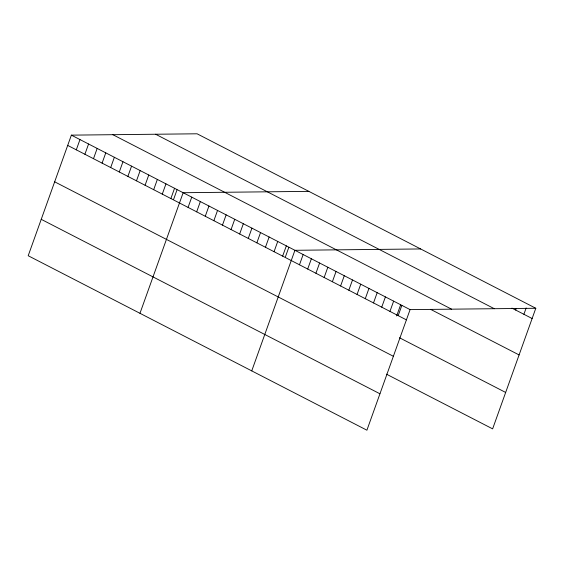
<?xml version="1.0" encoding="UTF-8"?>
<svg xmlns="http://www.w3.org/2000/svg" width="564" height="564" viewBox="0 0 564 564"><rect width="100%" height="100%" fill="white"/><g stroke="black" fill="none" stroke-linecap="round" stroke-linejoin="round"><path stroke-width="0.85" d="M535.8 308.268L197.09 133.795L71.374 135.141L28.2 255.732L366.91 430.205L410.084 309.615L535.8 308.268L492.626 428.859L386.439 374.158M76.302 149.834L79.975 139.576M84.896 154.261L88.576 144.003M93.497 158.688L97.17 148.431M102.098 163.123L105.771 152.858M110.692 167.55L114.365 157.285M119.293 171.978L122.966 161.72M127.887 176.405L131.56 166.147M136.488 180.832L140.161 170.575M145.082 185.267L148.762 175.002M153.683 189.694L157.356 179.43M162.284 194.122L165.957 183.864M170.878 198.549L174.551 188.291M173.67 199.226L177.025 189.842M139.971 313.309L183.152 192.719L308.868 191.372M188.073 207.411L191.746 197.146M196.674 211.838L200.347 201.574M205.268 216.266L208.948 206.008M213.869 220.693L217.542 210.435M222.47 225.121L226.143 214.863M231.064 229.555L234.737 219.29M239.665 233.982L243.338 223.718M248.259 238.41L251.932 228.152M256.86 242.837L260.533 232.579M265.454 247.265L269.127 237.007M274.055 251.699L277.728 241.434M282.656 256.127L286.329 245.862M285.44 256.796L288.796 247.42M251.748 370.879L294.923 250.296L420.638 248.95M299.477 264.791L303.15 254.533M307.704 269.028L311.377 258.77M315.925 273.265L319.605 263.007M324.152 277.502L327.825 267.244M332.379 281.739L336.052 271.481M340.607 285.976L344.28 275.718M348.834 290.213L352.507 279.955M357.054 294.45L360.727 284.193M365.282 298.687L368.955 288.43M373.509 302.924L377.182 292.667M381.736 307.161L385.409 296.904M389.957 311.398L393.63 301.141M396.654 315.932L400.574 304.997M398.184 315.636L401.857 305.378M515.672 310.052L516.243 308.473M523.9 314.289L526.163 307.972M511.936 308.127L532.127 318.526M155.608 134.239L494.311 308.712M112.863 134.697L451.574 309.171M430.854 309.481L519.091 354.932M71.374 135.141L410.084 309.615M67.701 145.406L406.411 319.873M399.474 337.751L505.661 392.445M54.666 181.812L393.376 356.279M41.235 219.326L379.946 393.792"/></g></svg>
